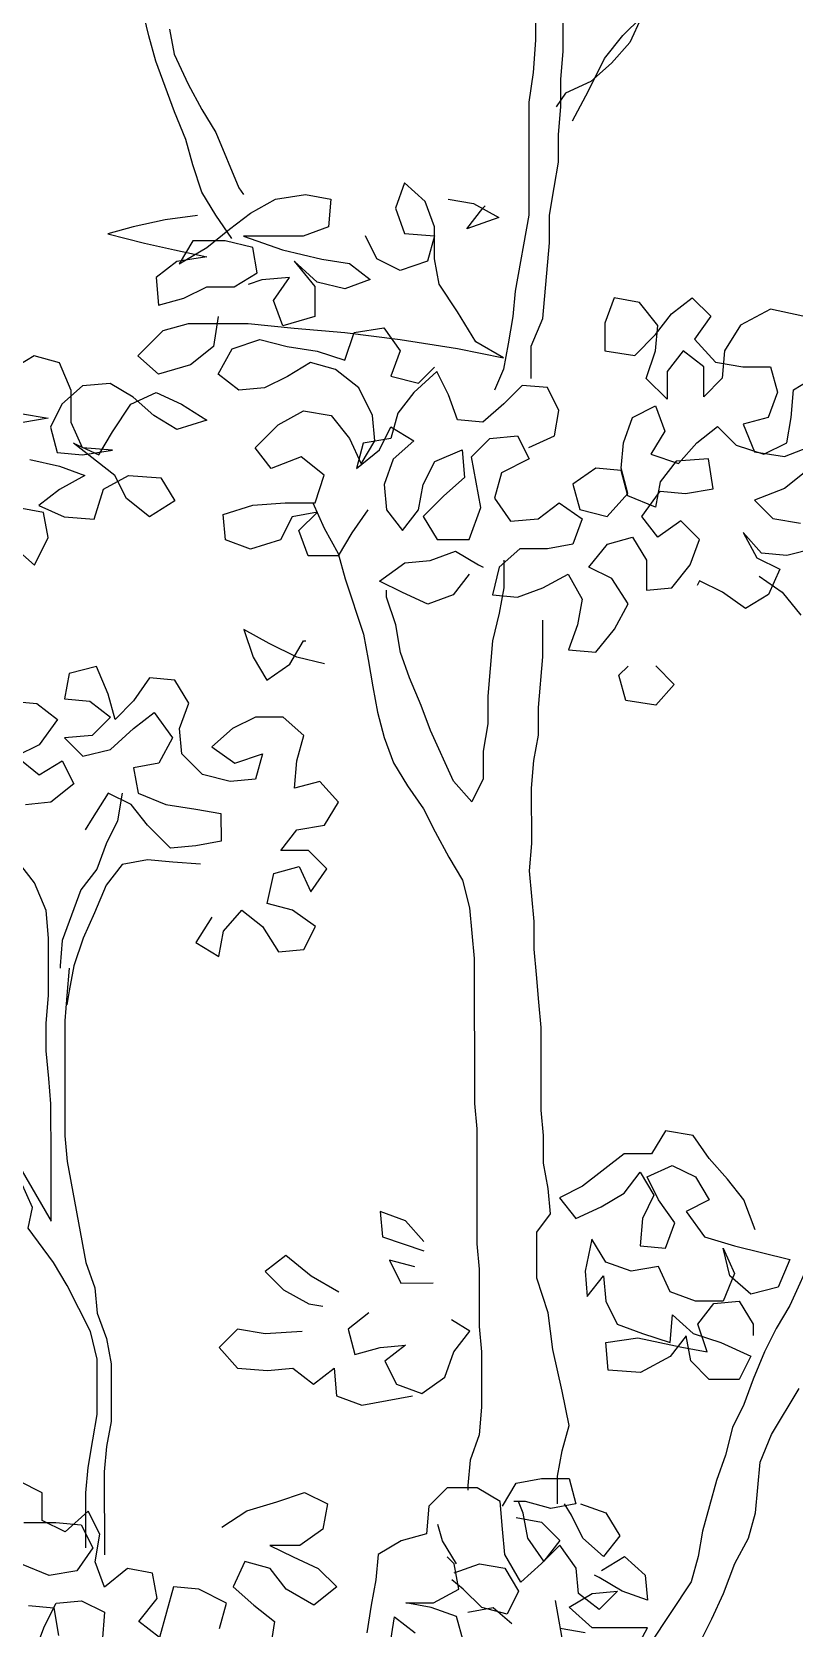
# Model space of a CAD drawing. Header units: metres. Extents: x -0.9 to 19.5, y 0 to 10.1.
# Drawn here: x 1.241 to 2.302, y 4.958 to 7.179 of the extents above; entities that cross this region are included whole.
import ezdxf

# ---------------------------------------------------------------- set-up
doc = ezdxf.new("R2010")
doc.units = ezdxf.units.M
doc.layers.add('ceco.net 89', color=7, linetype='Continuous')

msp = doc.modelspace()

# ---------------------------------------------------------------- linework, layer by layer
at = {"layer": 'ceco.net 89'}
for points in [[(1.9671, 7.6703), (1.9671, 7.6319), (1.9576, 7.5934), (1.948, 7.5582), (1.9416, 7.5198), (1.9385, 7.4749), (1.9321, 7.4045), (1.9322, 7.3212), (1.9419, 7.2155), (1.9419, 7.1675), (1.9388, 7.1226), (1.9324, 7.081), (1.9326, 6.9241), (1.9134, 6.8183), (1.9103, 6.7831), (1.9039, 6.7447), (1.8975, 6.7094), (1.8847, 6.6806)], [(1.936, 6.6967), (1.9359, 6.7415), (1.9519, 6.7799), (1.9614, 6.8856), (1.9614, 6.9241), (1.9677, 6.9625), (1.9741, 6.9978), (1.9741, 7.0362), (1.9773, 7.0746), (1.9772, 7.1131), (1.9804, 7.1515), (1.9801, 7.4718), (1.9865, 7.5102), (1.996, 7.5454), (1.9992, 7.5807), (2.0056, 7.6159), (2.0184, 7.6511), (2.0215, 7.6672)], [(1.9933, 7.0554), (2.0157, 7.0971), (2.038, 7.1419), (2.0636, 7.174), (2.0892, 7.1996), (2.118, 7.2253), (2.1436, 7.2509), (2.166, 7.2798), (2.1916, 7.3118), (2.2172, 7.3375), (2.246, 7.3631), (2.2716, 7.3888), (2.294, 7.4176), (2.198, 7.3406), (2.1692, 7.315), (2.1404, 7.2926), (2.1339, 7.3342), (2.1403, 7.3726), (2.1435, 7.4111), (2.1434, 7.4975), (2.1466, 7.5264)], [(2.1436, 7.315), (2.1404, 7.2765), (2.0892, 7.1996), (2.0732, 7.1644), (2.0477, 7.1355), (2.0189, 7.1099), (1.9836, 7.0938), (1.9708, 7.0746)], [(1.5194, 6.8916), (1.497, 6.9237), (1.4777, 6.9557), (1.4649, 6.9941), (1.4552, 7.0293), (1.4392, 7.0677), (1.4135, 7.1382), (1.4039, 7.1734), (1.3942, 7.2118)], [(1.4327, 7.183), (1.4391, 7.1478), (1.4584, 7.1062), (1.4776, 7.071), (1.4969, 7.039), (1.529, 6.9621), (1.5354, 6.9525)], [(1.4587, 6.7731), (1.542, 6.7732), (1.606, 6.7668), (1.6765, 6.7605), (1.7534, 6.7509), (1.8334, 6.7382), (1.8975, 6.7255), (1.859, 6.7478), (1.8334, 6.7894), (1.8077, 6.8279), (1.8013, 6.8631), (1.8013, 6.9079), (1.7884, 6.9431), (1.7596, 6.9687), (1.7468, 6.9335), (1.7596, 6.8983), (1.8013, 6.8951), (1.7917, 6.8599), (1.7533, 6.847), (1.7212, 6.863), (1.7052, 6.895)], [(1.4714, 6.9236), (1.4265, 6.9172), (1.3817, 6.9075), (1.3465, 6.8979), (1.3977, 6.8851), (1.4394, 6.8756), (1.4842, 6.866), (1.4426, 6.8595), (1.4138, 6.8371), (1.417, 6.7987), (1.4522, 6.8083), (1.4843, 6.8244), (1.5227, 6.8244), (1.5547, 6.8436), (1.5483, 6.8789), (1.5098, 6.8884), (1.465, 6.8884), (1.4458, 6.8563), (1.4842, 6.8788), (1.5162, 6.9045), (1.545, 6.9269), (1.5802, 6.9461), (1.6219, 6.9526), (1.6571, 6.9462), (1.6539, 6.9078), (1.6187, 6.8949), (1.5354, 6.8949), (1.5899, 6.8757), (1.6444, 6.8629), (1.6828, 6.8566), (1.7116, 6.8342), (1.6764, 6.8213), (1.638, 6.8309), (1.6059, 6.8597), (1.6348, 6.8245), (1.6348, 6.7829), (1.59, 6.77), (1.5772, 6.8052), (1.5995, 6.8373), (1.5611, 6.834), (1.5419, 6.8276)], [(1.8204, 6.9464), (1.8557, 6.94), (1.8909, 6.9208), (1.8461, 6.9048), (1.8685, 6.9336), (1.8717, 6.9368)], [(2.3138, 6.7835), (2.269, 6.793), (2.2273, 6.7706), (2.205, 6.7353), (2.2018, 6.6969), (2.1762, 6.6713), (2.1762, 6.7129), (2.1473, 6.7353), (2.1249, 6.7064), (2.1249, 6.668), (2.0961, 6.6968), (2.1089, 6.7353), (2.112, 6.7705), (2.0864, 6.8025), (2.0512, 6.8089), (2.0384, 6.7736), (2.0384, 6.7352), (2.0801, 6.7288), (2.1089, 6.7577), (2.1312, 6.7865), (2.16, 6.809), (2.1857, 6.7834), (2.1633, 6.7513), (2.1922, 6.7193), (2.2306, 6.7129), (2.269, 6.713), (2.2787, 6.6778), (2.2659, 6.6425), (2.2307, 6.6329), (2.2467, 6.5945), (2.2884, 6.5881), (2.33, 6.6041)], [(1.5003, 6.7827), (1.4939, 6.7411), (1.4619, 6.7154), (1.4171, 6.7026), (1.3883, 6.7282), (1.4235, 6.7635), (1.4587, 6.7731)], [(1.7087, 6.5139), (1.6863, 6.4819), (1.6672, 6.4498), (1.6255, 6.4498), (1.6127, 6.485), (1.6383, 6.5106), (1.6031, 6.5042), (1.5871, 6.4722), (1.5454, 6.4593), (1.5102, 6.4721), (1.507, 6.5073), (1.5486, 6.5202), (1.5934, 6.5234), (1.6351, 6.5234), (1.6478, 6.5619), (1.6158, 6.5875), (1.5742, 6.5714), (1.5517, 6.6002), (1.5837, 6.6323), (1.6189, 6.6515), (1.6574, 6.6452), (1.683, 6.6132), (1.6991, 6.5779), (1.7183, 6.61), (1.715, 6.6452), (1.6958, 6.6836), (1.6637, 6.7092), (1.6285, 6.7188), (1.5965, 6.6996), (1.5645, 6.6835), (1.5292, 6.6803), (1.5004, 6.7027), (1.5196, 6.7379), (1.558, 6.7508), (1.5964, 6.7412), (1.6381, 6.7348), (1.6765, 6.722), (1.6893, 6.7605), (1.7309, 6.7669), (1.7534, 6.7349), (1.7406, 6.6997), (1.779, 6.6901), (1.8014, 6.7126)], [(1.2379, 6.5839), (1.2795, 6.5744), (1.3148, 6.5616), (1.2795, 6.5423), (1.2507, 6.5199), (1.286, 6.5039), (1.3276, 6.5007), (1.3404, 6.5424), (1.3756, 6.5616), (1.4205, 6.5585), (1.4397, 6.5265), (1.4045, 6.504), (1.3724, 6.5296), (1.3564, 6.5616), (1.2987, 6.6064), (1.3339, 6.5904), (1.3531, 6.6225), (1.3787, 6.6609), (1.4139, 6.677), (1.4492, 6.661), (1.4844, 6.6386), (1.4428, 6.6258), (1.4108, 6.6449), (1.3819, 6.6705), (1.3499, 6.6897), (1.3114, 6.6865), (1.2826, 6.6608), (1.2667, 6.6288), (1.2763, 6.5936), (1.3115, 6.5904), (1.3532, 6.5968), (1.3115, 6.6), (1.2955, 6.6352), (1.2954, 6.6801), (1.2794, 6.7185), (1.2441, 6.7281), (1.2121, 6.7088)], [(1.9328, 6.6006), (1.9681, 6.6166), (1.9744, 6.6519), (1.9584, 6.6839), (1.9232, 6.687), (1.8976, 6.6614), (1.8688, 6.6357), (1.8335, 6.6389), (1.8207, 6.6741), (1.8046, 6.7062), (1.7726, 6.6773), (1.7502, 6.6485), (1.7407, 6.6132), (1.7022, 6.6068), (1.6927, 6.5715), (1.7247, 6.5972), (1.7407, 6.6292), (1.7727, 6.61), (1.7439, 6.5844), (1.7311, 6.5492), (1.7344, 6.5139), (1.7568, 6.4851), (1.7792, 6.514), (1.7856, 6.5492), (1.8016, 6.5812), (1.84, 6.5973), (1.8432, 6.5589), (1.8144, 6.5332), (1.7856, 6.5044), (1.8049, 6.4724), (1.8497, 6.4724), (1.8657, 6.5172), (1.8528, 6.5877), (1.8784, 6.6133), (1.9168, 6.6166), (1.9329, 6.5846), (1.8944, 6.5653), (1.8849, 6.5301), (1.9073, 6.4981), (1.9457, 6.5013), (1.9746, 6.5238), (2.0066, 6.5014), (1.9938, 6.4661), (1.9586, 6.4597), (1.9202, 6.4596), (1.8914, 6.434), (1.8818, 6.3956), (1.917, 6.3924), (1.9522, 6.4052), (1.9875, 6.4245), (2.0067, 6.3893), (2.0003, 6.354), (1.9876, 6.3188), (2.026, 6.3156), (2.0516, 6.3477), (2.0708, 6.3829), (2.0483, 6.4181), (2.0163, 6.4341), (2.0419, 6.4662), (2.0771, 6.4758), (2.0963, 6.4438), (2.0964, 6.4022), (2.1316, 6.4054), (2.1572, 6.4374), (2.17, 6.4727), (2.1443, 6.4983), (2.1123, 6.4758), (2.0899, 6.5046), (2.1155, 6.5399), (2.1507, 6.5367), (2.1891, 6.5432), (2.1827, 6.5848), (2.1378, 6.5815), (2.1154, 6.5527), (2.1091, 6.5175), (2.0706, 6.5334), (2.061, 6.5687), (2.0258, 6.5718), (1.9937, 6.5494), (2.0034, 6.5142), (2.0418, 6.5046), (2.0706, 6.5367), (2.061, 6.5719), (2.0642, 6.6071), (2.0769, 6.6423), (2.1089, 6.6584), (2.1218, 6.6232), (2.1026, 6.5911), (2.141, 6.5783), (2.1666, 6.6072), (2.1954, 6.6296), (2.2211, 6.604), (2.2595, 6.5913), (2.2915, 6.6073), (2.2979, 6.6425), (2.3011, 6.681), (2.3331, 6.7002)], [(1.225, 6.648), (1.2634, 6.6416), (1.2282, 6.6352)], [(2.3204, 6.5689), (2.2884, 6.5433), (2.2468, 6.5272), (2.2724, 6.5016), (2.3109, 6.4952)], [(1.2156, 6.4622), (1.2444, 6.4366), (1.2636, 6.4751), (1.2572, 6.5103), (1.2219, 6.5167)], [(1.6319, 6.5234), (1.6479, 6.4882), (1.6672, 6.453), (1.6768, 6.4178), (1.7025, 6.3409), (1.7089, 6.3057), (1.7154, 6.2673), (1.7218, 6.2321), (1.7314, 6.1969), (1.7443, 6.1616), (1.7635, 6.1296), (1.786, 6.0976), (1.802, 6.0656), (1.8213, 6.0304), (1.8405, 5.9984), (1.8502, 5.96), (1.8566, 5.8895), (1.8568, 5.6877), (1.8601, 5.6525), (1.8602, 5.4924), (1.8634, 5.4571), (1.8635, 5.3771), (1.8667, 5.3419), (1.8668, 5.265), (1.8636, 5.2265), (1.8509, 5.1913), (1.8477, 5.1561), (1.8477, 5.1497)], [(2.3301, 6.46), (2.2917, 6.4504), (2.2565, 6.4535), (2.2308, 6.4824), (2.2501, 6.4471), (2.2821, 6.4312), (2.2661, 6.3959), (2.2341, 6.3767), (2.2021, 6.3991), (2.17, 6.415), (2.1668, 6.4086)], [(1.8497, 6.4244), (1.8273, 6.3955), (1.7921, 6.3827), (1.7569, 6.3986), (1.7248, 6.4146), (1.76, 6.4403), (1.7953, 6.4435), (1.8305, 6.4564), (1.8625, 6.4372), (1.8689, 6.434)], [(1.8978, 6.4436), (1.8978, 6.4052), (1.8914, 6.3699), (1.8818, 6.3315), (1.8755, 6.2546), (1.8755, 6.2162), (1.8692, 6.1778), (1.8692, 6.1393), (1.8532, 6.1073), (1.8276, 6.1361), (1.7955, 6.2065), (1.7826, 6.2417), (1.7666, 6.2802), (1.7538, 6.3154), (1.7473, 6.3538), (1.7345, 6.3922), (1.7345, 6.4018)], [(2.2533, 6.4215), (2.2853, 6.3991), (2.311, 6.3671)], [(1.9726, 5.1306), (1.9726, 5.169), (1.979, 5.2042), (1.9885, 5.2395), (1.9789, 5.2875), (1.966, 5.3451), (1.9596, 5.3964), (1.9435, 5.4444), (1.9435, 5.5085), (1.9626, 5.5341), (1.9594, 5.5693), (1.953, 5.6046), (1.9529, 5.643), (1.9497, 5.6782), (1.9496, 5.7935), (1.9464, 5.8287), (1.9431, 5.8672), (1.9399, 5.9024), (1.9399, 5.9408), (1.9334, 6.0113), (1.9366, 6.0497), (1.9365, 6.1266), (1.9397, 6.165), (1.946, 6.2003), (1.946, 6.2387), (1.9523, 6.3091), (1.9523, 6.3604)], [(1.6481, 6.2993), (1.6096, 6.3088), (1.5712, 6.328), (1.5359, 6.3472), (1.5488, 6.3088), (1.568, 6.2768), (1.6, 6.2992), (1.6192, 6.3313), (1.6224, 6.3313)], [(1.4915, 5.9468), (1.4691, 5.9116), (1.5011, 5.8924), (1.5075, 5.9276), (1.5331, 5.9565), (1.5619, 5.9341), (1.5844, 5.8989), (1.6196, 5.9021), (1.6356, 5.9341), (1.6036, 5.9565), (1.5683, 5.9661), (1.5779, 6.0078), (1.6131, 6.0174), (1.6292, 5.9822), (1.6515, 6.0142), (1.6259, 6.0398), (1.5875, 6.0398), (1.6099, 6.0686), (1.6483, 6.0751), (1.6675, 6.1071), (1.6418, 6.1359), (1.6066, 6.1263), (1.6098, 6.1647), (1.6193, 6.2), (1.5905, 6.2255), (1.5521, 6.2255), (1.5201, 6.2095), (1.4913, 6.1838), (1.5233, 6.1614), (1.5617, 6.1743), (1.5521, 6.139), (1.5169, 6.1358), (1.4785, 6.1454), (1.4496, 6.1742), (1.4464, 6.2094), (1.4592, 6.2446), (1.4399, 6.2767), (1.4047, 6.2798), (1.3823, 6.2478), (1.3567, 6.2221), (1.3471, 6.2574), (1.331, 6.2958), (1.2926, 6.2861), (1.2862, 6.2509), (1.3215, 6.2477), (1.3503, 6.2253), (1.3247, 6.1997), (1.2863, 6.1964), (1.3119, 6.1708), (1.3503, 6.1805), (1.3823, 6.2093), (1.4111, 6.2318), (1.4368, 6.1966), (1.4176, 6.1613), (1.3824, 6.1549), (1.3888, 6.1197), (1.4273, 6.1037), (1.4689, 6.0973), (1.5041, 6.091), (1.5042, 6.0525), (1.469, 6.0461), (1.4337, 6.0428), (1.4017, 6.0748), (1.3792, 6.1037), (1.3472, 6.1196), (1.3248, 6.0844), (1.3152, 6.0684)], [(2.1093, 6.2965), (2.1349, 6.2709), (2.1093, 6.242), (2.0677, 6.2484), (2.058, 6.2836), (2.0708, 6.2964)], [(1.2126, 6.2476), (1.2478, 6.2444), (1.2766, 6.2221), (1.251, 6.1868), (1.219, 6.1708), (1.2511, 6.1452), (1.2831, 6.1644), (1.2991, 6.1324), (1.2671, 6.1068), (1.2319, 6.1035)], [(1.3664, 6.1197), (1.36, 6.0812), (1.3441, 6.0492), (1.3313, 6.0139), (1.3089, 5.9851), (1.2833, 5.9146), (1.2802, 5.8794), (1.2802, 5.8762)], [(1.1458, 5.7511), (1.1618, 5.7159), (1.1779, 5.6775), (1.1971, 5.6455), (1.2677, 5.5239), (1.2676, 5.6103), (1.2675, 5.6872), (1.2643, 5.7224), (1.261, 5.7609), (1.261, 5.7993), (1.2642, 5.8377), (1.2641, 5.9178), (1.2609, 5.9562), (1.2448, 5.9946), (1.2224, 6.0234), (1.2063, 6.0555), (1.1967, 6.0779)], [(1.4754, 6.0205), (1.437, 6.0236), (1.4017, 6.0268), (1.3665, 6.0204), (1.3441, 5.9915), (1.3281, 5.9531), (1.3121, 5.9178), (1.2994, 5.8794), (1.293, 5.8442), (1.2898, 5.8249)], [(1.3161, 5.0691), (1.3161, 5.146), (1.3192, 5.1812), (1.3256, 5.2197), (1.332, 5.2549), (1.3319, 5.3318), (1.3223, 5.3702), (1.2902, 5.4342), (1.2709, 5.4662), (1.2356, 5.5142), (1.242, 5.543), (1.226, 5.5783), (1.2099, 5.6103), (1.1875, 5.6423), (1.1682, 5.6743), (1.1522, 5.7127), (1.1426, 5.7479), (1.1265, 5.7864), (1.1105, 5.8184), (1.088, 5.8536), (1.0656, 5.8856), (1.0495, 5.9176), (1.0335, 5.9528)], [(1.293, 5.8762), (1.2898, 5.8377), (1.2866, 5.8025), (1.2868, 5.6424), (1.29, 5.6071), (1.3158, 5.4663), (1.3286, 5.431), (1.3318, 5.3958), (1.3447, 5.3606), (1.3511, 5.3254), (1.3512, 5.2453), (1.3448, 5.2101), (1.3416, 5.1748), (1.3418, 5.0595)], [(2.2477, 5.5119), (2.2317, 5.5536), (2.2092, 5.5824), (2.1836, 5.6112), (2.1611, 5.6432), (2.1227, 5.6495), (2.1035, 5.6175), (2.0651, 5.6175), (2.0075, 5.5726), (1.9754, 5.5565), (1.9979, 5.5277), (2.0331, 5.5438), (2.0651, 5.563), (2.0875, 5.5919), (2.1067, 5.5599), (2.0908, 5.5278), (2.0876, 5.4894), (2.1228, 5.4862), (2.1356, 5.5214), (2.1132, 5.5535), (2.0971, 5.5855), (2.1323, 5.6015), (2.1644, 5.5855), (2.1836, 5.5535), (2.1516, 5.5375), (2.1773, 5.5023), (2.2189, 5.4895), (2.2958, 5.4704), (2.2798, 5.4319), (2.2414, 5.4223), (2.2125, 5.4479), (2.2029, 5.4863), (2.2189, 5.4511), (2.203, 5.4126), (2.1645, 5.4126), (2.1293, 5.4254), (2.1132, 5.4606), (2.0748, 5.4541), (2.0396, 5.4669), (2.0203, 5.4989), (2.0108, 5.4541), (2.014, 5.4189), (2.0364, 5.4477), (2.0396, 5.4125), (2.0557, 5.3805), (2.0909, 5.3677), (2.1294, 5.3549), (2.1325, 5.3933), (2.1614, 5.3677), (2.1998, 5.355), (2.2415, 5.3358), (2.2255, 5.3037), (2.1838, 5.3037), (2.1582, 5.3293), (2.1518, 5.3645), (2.1294, 5.3357), (2.0878, 5.3132), (2.0429, 5.3164), (2.0397, 5.3548), (2.0845, 5.3613), (2.1454, 5.3485), (2.1806, 5.3421), (2.1678, 5.3806), (2.1902, 5.4094), (2.2254, 5.4126), (2.2446, 5.3806), (2.2446, 5.3646)], [(1.7865, 5.4955), (1.7609, 5.5243), (1.7256, 5.5371), (1.7289, 5.5019), (1.7865, 5.4827)], [(1.6681, 5.4249), (1.6296, 5.4473), (1.5944, 5.4761), (1.5656, 5.4537), (1.5912, 5.4281), (1.6265, 5.4089), (1.6457, 5.4057)], [(1.7738, 5.4603), (1.7385, 5.4698), (1.7546, 5.4378), (1.7994, 5.4379)], [(2.3278, 5.4768), (2.2958, 5.4063), (2.2767, 5.3743), (2.2607, 5.3422), (2.2447, 5.3038), (2.2319, 5.2685), (2.2159, 5.2365), (2.2064, 5.198), (2.1936, 5.1628), (2.1744, 5.0923), (2.1681, 5.0571), (2.1585, 5.0218), (2.1009, 4.9353), (2.1009, 4.9353), (2.0689, 4.8872), (2.0401, 4.8616), (2.0177, 4.8199), (1.9602, 4.7622), (1.9889, 4.8103), (1.9857, 4.8455), (1.9857, 4.884), (1.9824, 4.9256), (1.9695, 4.9961)], [(1.7098, 5.3962), (1.681, 5.3737), (1.6906, 5.3385), (1.7258, 5.3481), (1.761, 5.3514), (1.7322, 5.3289), (1.7483, 5.2969), (1.7835, 5.2841), (1.8155, 5.3066), (1.8283, 5.3418), (1.8507, 5.3707), (1.8251, 5.3866)], [(1.6169, 5.3704), (1.5657, 5.3672), (1.5272, 5.3736), (1.5016, 5.3479), (1.5273, 5.3191), (1.5689, 5.316), (1.6041, 5.3192), (1.633, 5.2968), (1.6618, 5.3192), (1.665, 5.2808), (1.7003, 5.268), (1.7707, 5.2809)], [(2.1554, 4.9065), (2.1874, 4.9706), (2.2033, 5.0059), (2.2193, 5.0475), (2.2385, 5.0828), (2.2481, 5.118), (2.2544, 5.1885), (2.2704, 5.2269), (2.3088, 5.291)], [(1.502, 4.9572), (1.5116, 4.9924), (1.4731, 5.0116), (1.4379, 5.0148), (1.4187, 4.9443), (1.3899, 4.9667), (1.4155, 4.9987), (1.409, 5.034), (1.3738, 5.0403), (1.3418, 5.0147), (1.329, 5.0499), (1.3353, 5.0883), (1.3193, 5.1204), (1.2873, 5.0915), (1.2552, 5.1075), (1.2552, 5.1459), (1.2232, 5.1619)], [(1.8958, 5.1273), (1.9149, 5.1593), (1.9502, 5.1658), (1.9886, 5.1658), (1.9982, 5.1306), (1.963, 5.1242), (1.9278, 5.1337), (1.9118, 5.1337)], [(1.5051, 5.0981), (1.5403, 5.1206), (1.5819, 5.1334), (1.6203, 5.1463), (1.6524, 5.1303), (1.646, 5.095), (1.614, 5.0726), (1.5723, 5.0726), (1.6044, 5.0566), (1.6396, 5.0406), (1.6653, 5.015), (1.6333, 4.9893), (1.5948, 5.0117), (1.5724, 5.0405), (1.5371, 5.0501), (1.5211, 5.0149), (1.55, 4.9893), (1.5788, 4.9669), (1.5725, 4.9284)], [(2.0785, 4.9225), (2.0977, 4.9577), (2.0208, 4.9577), (1.9888, 4.9865), (2.0208, 5.0057), (2.056, 5.0089), (2.0304, 4.9833), (2.0016, 5.0057), (1.9983, 5.0409), (1.9759, 5.0729), (1.9503, 5.0473), (1.9215, 5.0216), (1.899, 5.06), (1.8958, 5.0953), (1.8926, 5.1337), (1.8605, 5.1529), (1.8189, 5.1528), (1.7933, 5.1272), (1.7901, 5.0888), (1.7549, 5.0791), (1.7229, 5.0599), (1.7197, 5.0246), (1.7133, 4.9894), (1.707, 4.951)], [(1.915, 5.1113), (1.9502, 5.1049), (1.9759, 5.0793), (1.9535, 5.0505), (1.931, 5.0825), (1.9246, 5.1177), (1.9182, 5.1337)], [(2.0047, 5.1306), (2.0399, 5.1178), (2.0591, 5.0858), (2.0367, 5.057), (2.0079, 5.0826), (1.9919, 5.1146), (1.9822, 5.1306)], [(1.2296, 5.1043), (1.2745, 5.1043), (1.3097, 5.1011), (1.3257, 5.0691), (1.3033, 5.0371), (1.2649, 5.0306), (1.2265, 5.0466)], [(1.8318, 5.0472), (1.8125, 5.0792), (1.8061, 5.1016)], [(1.8415, 4.9383), (1.8318, 4.9735), (1.7966, 4.9863), (1.7614, 4.9927), (1.7998, 4.9927), (1.835, 5.0119), (1.8286, 5.0472), (1.819, 5.0568)], [(1.8286, 5.0344), (1.8638, 5.0472), (1.899, 5.0408), (1.9183, 5.0088), (1.9023, 4.9768), (1.8671, 4.9863), (1.8414, 5.0119), (1.8254, 5.0247)], [(2.0336, 5.0377), (2.0656, 5.057), (2.0944, 5.0314), (2.0977, 4.9962), (2.0624, 5.0089), (2.0304, 5.0281), (2.024, 5.0313)], [(1.2361, 4.989), (1.2714, 4.9858), (1.2778, 4.9474)], [(1.2426, 4.9185), (1.2586, 4.9602), (1.2746, 4.9922), (1.3098, 4.9954), (1.3418, 4.9795), (1.3387, 4.9378)], [(1.8479, 4.9799), (1.8831, 4.9864), (1.9087, 4.964)], [(1.739, 4.9318), (1.7454, 4.9734), (1.7742, 4.951)], [(1.976, 4.9576), (2.0112, 4.9513)]]:
    msp.add_lwpolyline(points, dxfattribs=at)

doc.saveas('drawing.dxf')
